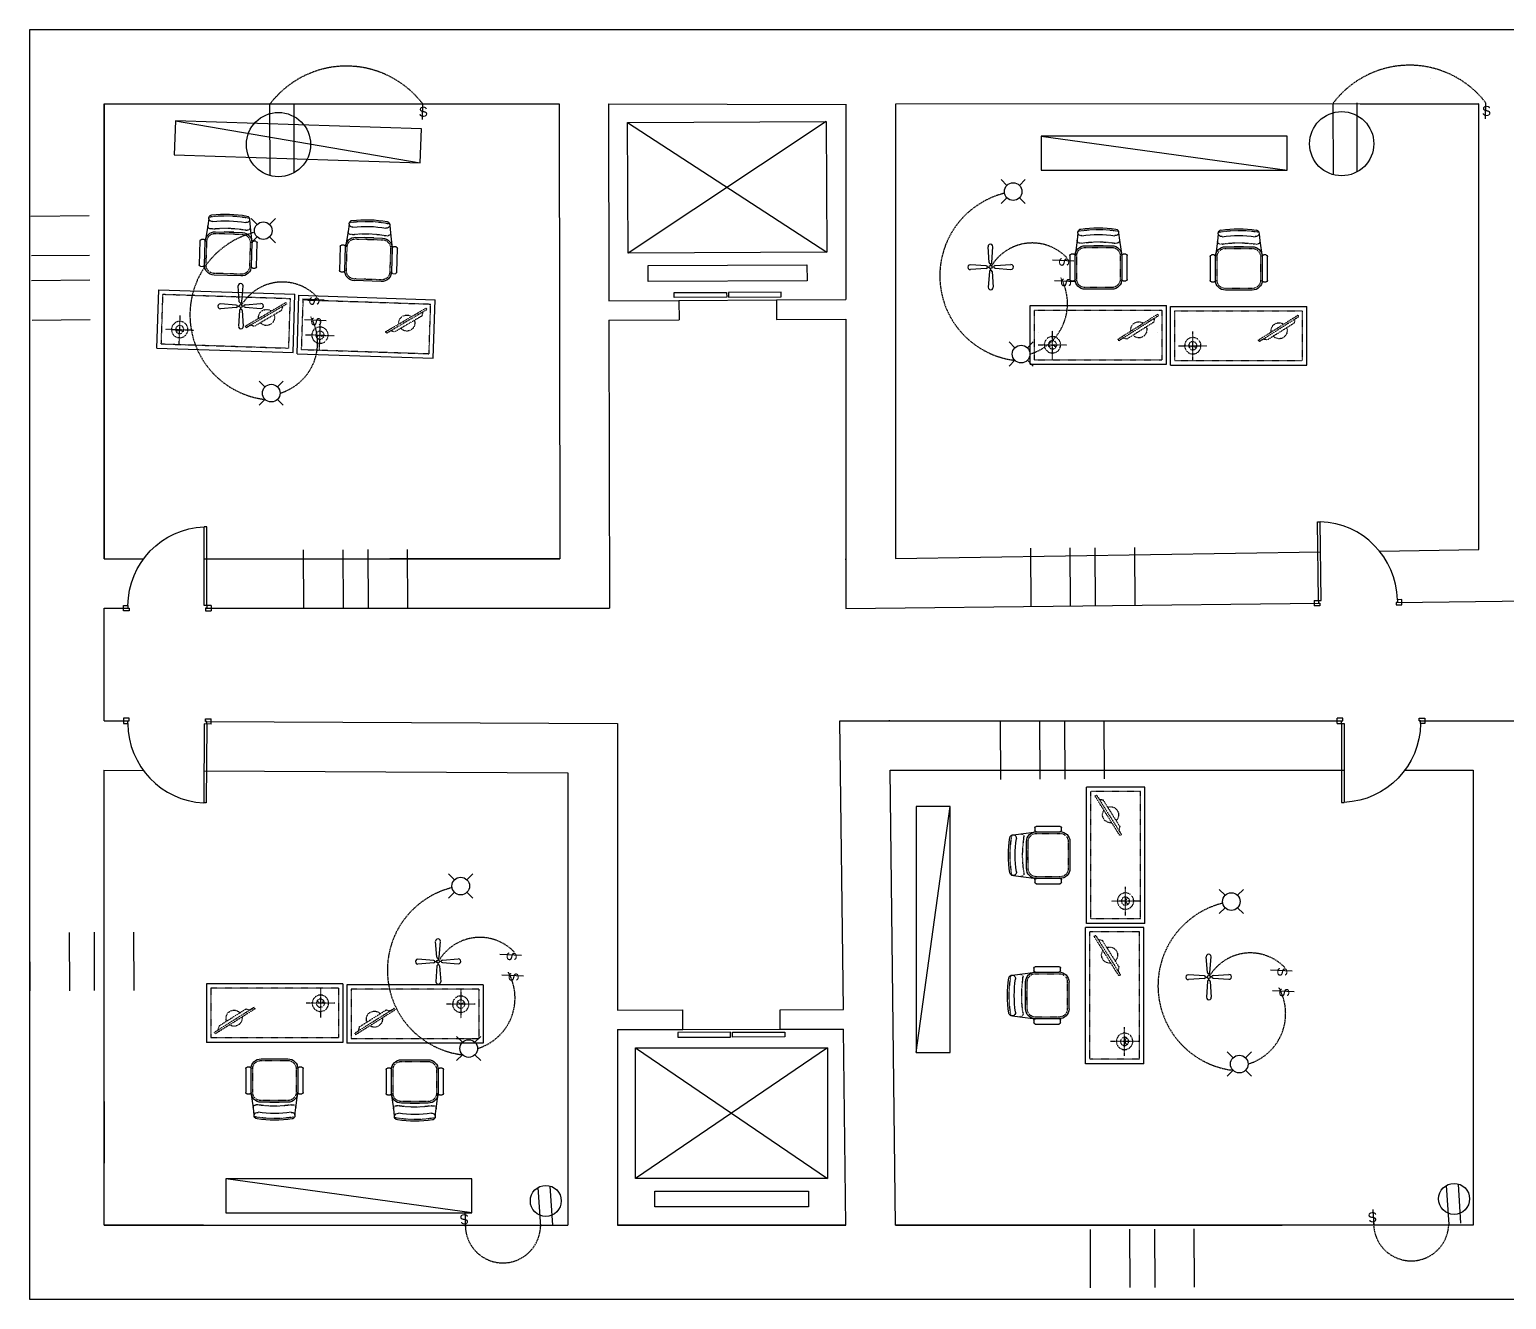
# Model space of a CAD drawing. Header units: inches. Extents: x 201 to 2163, y 274 to 1495.
# Drawn here: x 201 to 798, y 274 to 787 of the extents above; entities that cross this region are included whole.
import ezdxf

# ---------------------------------------------------------------- set-up
doc = ezdxf.new("R2010")
doc.units = ezdxf.units.IN
doc.header["$MEASUREMENT"] = 0
doc.linetypes.add('HIDDEN', pattern=[0.375, 0.25, -0.125])
doc.linetypes.add('HIDDEN2', pattern=[0.1875, 0.125, -0.0625])
for name, color, linetype in [('door', 240, 'Continuous'), ('electrical hidden', 80, 'HIDDEN'), ('ELECTRICITY', 50, 'Continuous'), ('FURHATCH', 57, 'Continuous'), ('FURNITURE', 53, 'Continuous'), ('STAIR', 2, 'Continuous'), ('WALL', 7, 'Continuous'), ('window', 240, 'Continuous')]:
    doc.layers.add(name, color=color, linetype=linetype)
doc.styles.get("Standard").update_dxf_attribs({"font": 'arial.ttf'})

# ---------------------------------------------------------------- blocks, each defined once
blk = doc.blocks.new('*U6')
at = {"layer": 'ELECTRICITY'}
blk.add_line((-1.18, -1.18), (1.18, 1.18), dxfattribs=at)
blk = doc.blocks.new('*U7')
at = {"layer": 'ELECTRICITY', "color": 0, "linetype": 'ByBlock', "lineweight": -2, "transparency": 16777216}
for p, rotation in [((643.73, 415.83), 90.00000000000001), ((643.73, 408.42), 180), ((651.14, 408.42), 270)]:
    blk.add_blockref('*U6', p, dxfattribs=dict(at, rotation=rotation))
blk.add_blockref('*U6', (651.14, 415.83), dxfattribs=at)
blk = doc.blocks.new('*U8')
at = {"layer": 'ELECTRICITY'}
blk.add_line((-1.18, -1.18), (1.18, 1.18), dxfattribs=at)
blk = doc.blocks.new('*U9')
at = {"layer": 'ELECTRICITY', "color": 0, "linetype": 'ByBlock', "lineweight": -2, "transparency": 16777216}
for p, rotation in [((643.73, 415.83), 90.00000000000001), ((643.73, 408.42), 180), ((651.14, 408.42), 270)]:
    blk.add_blockref('*U8', p, dxfattribs=dict(at, rotation=rotation))
blk.add_blockref('*U8', (651.14, 415.83), dxfattribs=at)
blk = doc.blocks.new('*U10')
at = {"layer": 'ELECTRICITY'}
blk.add_line((-1.18, -1.18), (1.18, 1.18), dxfattribs=at)
blk = doc.blocks.new('*U11')
at = {"layer": 'ELECTRICITY', "color": 0, "linetype": 'ByBlock', "lineweight": -2, "transparency": 16777216}
for p, rotation in [((643.73, 415.83), 90.00000000000001), ((643.73, 408.42), 180), ((651.14, 408.42), 270)]:
    blk.add_blockref('*U10', p, dxfattribs=dict(at, rotation=rotation))
blk.add_blockref('*U10', (651.14, 415.83), dxfattribs=at)
blk = doc.blocks.new('*U12')
at = {"layer": 'ELECTRICITY'}
for p, q in [((-3.13, 0.52), (3.24, 0.98)), ((-3.64, -0.02), (-4.3, -0.03)), ((-3.13, -0.52), (3.24, -0.98))]:
    blk.add_line(p, q, dxfattribs=at)
for centre, radius, start, end in [((-3.13, 0), 0.519, 90, 270), ((3.32, 0), 0.986, 265.83072, 94.16928)]:
    blk.add_arc(centre, radius, start, end, dxfattribs=at)
blk = doc.blocks.new('*U13')
at = {"layer": 'ELECTRICITY', "color": 0, "linetype": 'ByBlock', "lineweight": -2, "transparency": 16777216}
for p, rotation in [((141.01, 93.14), 90.00000000000004), ((136.14, 88.17), 180), ((141.11, 83.31), 270.0000000000001)]:
    blk.add_blockref('*U12', p, dxfattribs=dict(at, rotation=rotation))
blk.add_blockref('*U12', (145.97, 88.28), dxfattribs=at)
blk = doc.blocks.new('*U14')
at = {"layer": 'ELECTRICITY'}
blk.add_line((-1.18, -1.18), (1.18, 1.18), dxfattribs=at)
blk = doc.blocks.new('*U15')
at = {"layer": 'ELECTRICITY', "color": 0, "linetype": 'ByBlock', "lineweight": -2, "transparency": 16777216}
for p, rotation in [((643.73, 415.83), 90.00000000000001), ((643.73, 408.42), 180), ((651.14, 408.42), 270)]:
    blk.add_blockref('*U14', p, dxfattribs=dict(at, rotation=rotation))
blk.add_blockref('*U14', (651.14, 415.83), dxfattribs=at)
blk = doc.blocks.new('*U16')
at = {"layer": 'ELECTRICITY'}
blk.add_line((-1.18, -1.18), (1.18, 1.18), dxfattribs=at)
blk = doc.blocks.new('*U17')
at = {"layer": 'ELECTRICITY', "color": 0, "linetype": 'ByBlock', "lineweight": -2, "transparency": 16777216}
for p, rotation in [((643.73, 415.83), 90.00000000000001), ((643.73, 408.42), 180), ((651.14, 408.42), 270)]:
    blk.add_blockref('*U16', p, dxfattribs=dict(at, rotation=rotation))
blk.add_blockref('*U16', (651.14, 415.83), dxfattribs=at)
blk = doc.blocks.new('*U18')
at = {"layer": 'ELECTRICITY'}
blk.add_line((-1.18, -1.18), (1.18, 1.18), dxfattribs=at)
blk = doc.blocks.new('*U19')
at = {"layer": 'ELECTRICITY', "color": 0, "linetype": 'ByBlock', "lineweight": -2, "transparency": 16777216}
for p, rotation in [((643.73, 415.83), 90.00000000000001), ((643.73, 408.42), 180), ((651.14, 408.42), 270)]:
    blk.add_blockref('*U18', p, dxfattribs=dict(at, rotation=rotation))
blk.add_blockref('*U18', (651.14, 415.83), dxfattribs=at)
blk = doc.blocks.new('*U20')
at = {"layer": 'ELECTRICITY'}
for p, q in [((-3.13, 0.52), (3.24, 0.98)), ((-3.64, -0.02), (-4.3, -0.03)), ((-3.13, -0.52), (3.24, -0.98))]:
    blk.add_line(p, q, dxfattribs=at)
for centre, radius, start, end in [((-3.13, 0), 0.519, 90, 270), ((3.32, 0), 0.986, 265.83072, 94.16928)]:
    blk.add_arc(centre, radius, start, end, dxfattribs=at)
blk = doc.blocks.new('*U21')
at = {"layer": 'ELECTRICITY', "color": 0, "linetype": 'ByBlock', "lineweight": -2, "transparency": 16777216}
for p, rotation in [((141.01, 93.14), 90.00000000000004), ((136.14, 88.17), 180), ((141.11, 83.31), 270.0000000000001)]:
    blk.add_blockref('*U20', p, dxfattribs=dict(at, rotation=rotation))
blk.add_blockref('*U20', (145.97, 88.28), dxfattribs=at)
blk = doc.blocks.new('*U30')
at = {"layer": 'ELECTRICITY'}
blk.add_line((-1.18, -1.18), (1.18, 1.18), dxfattribs=at)
blk = doc.blocks.new('*U31')
at = {"layer": 'ELECTRICITY', "color": 0, "linetype": 'ByBlock', "lineweight": -2, "transparency": 16777216}
for p, rotation in [((643.73, 415.83), 90.00000000000001), ((643.73, 408.42), 180), ((651.14, 408.42), 270)]:
    blk.add_blockref('*U30', p, dxfattribs=dict(at, rotation=rotation))
blk.add_blockref('*U30', (651.14, 415.83), dxfattribs=at)
blk = doc.blocks.new('*U32')
at = {"layer": 'ELECTRICITY'}
blk.add_line((-1.18, -1.18), (1.18, 1.18), dxfattribs=at)
blk = doc.blocks.new('*U33')
at = {"layer": 'ELECTRICITY', "color": 0, "linetype": 'ByBlock', "lineweight": -2, "transparency": 16777216}
for p, rotation in [((643.73, 415.83), 90.00000000000001), ((643.73, 408.42), 180), ((651.14, 408.42), 270)]:
    blk.add_blockref('*U32', p, dxfattribs=dict(at, rotation=rotation))
blk.add_blockref('*U32', (651.14, 415.83), dxfattribs=at)
blk = doc.blocks.new('*U34')
at = {"layer": 'ELECTRICITY'}
blk.add_line((-1.18, -1.18), (1.18, 1.18), dxfattribs=at)
blk = doc.blocks.new('*U35')
at = {"layer": 'ELECTRICITY', "color": 0, "linetype": 'ByBlock', "lineweight": -2, "transparency": 16777216}
for p, rotation in [((643.73, 415.83), 90.00000000000001), ((643.73, 408.42), 180), ((651.14, 408.42), 270)]:
    blk.add_blockref('*U34', p, dxfattribs=dict(at, rotation=rotation))
blk.add_blockref('*U34', (651.14, 415.83), dxfattribs=at)
blk = doc.blocks.new('*U36')
at = {"layer": 'ELECTRICITY'}
for p, q in [((-3.13, 0.52), (3.24, 0.98)), ((-3.64, -0.02), (-4.3, -0.03)), ((-3.13, -0.52), (3.24, -0.98))]:
    blk.add_line(p, q, dxfattribs=at)
for centre, radius, start, end in [((-3.13, 0), 0.519, 90, 270), ((3.32, 0), 0.986, 265.83072, 94.16928)]:
    blk.add_arc(centre, radius, start, end, dxfattribs=at)
blk = doc.blocks.new('*U37')
at = {"layer": 'ELECTRICITY', "color": 0, "linetype": 'ByBlock', "lineweight": -2, "transparency": 16777216}
for p, rotation in [((141.01, 93.14), 90.00000000000004), ((136.14, 88.17), 180), ((141.11, 83.31), 270.0000000000001)]:
    blk.add_blockref('*U36', p, dxfattribs=dict(at, rotation=rotation))
blk.add_blockref('*U36', (145.97, 88.28), dxfattribs=at)
blk = doc.blocks.new('*U46')
at = {"layer": 'ELECTRICITY'}
blk.add_line((-1.18, -1.18), (1.18, 1.18), dxfattribs=at)
blk = doc.blocks.new('*U47')
at = {"layer": 'ELECTRICITY', "color": 0, "linetype": 'ByBlock', "lineweight": -2, "transparency": 16777216}
for p, rotation in [((643.73, 415.83), 90.00000000000001), ((643.73, 408.42), 180), ((651.14, 408.42), 270)]:
    blk.add_blockref('*U46', p, dxfattribs=dict(at, rotation=rotation))
blk.add_blockref('*U46', (651.14, 415.83), dxfattribs=at)
blk = doc.blocks.new('*U48')
at = {"layer": 'ELECTRICITY'}
blk.add_line((-1.18, -1.18), (1.18, 1.18), dxfattribs=at)
blk = doc.blocks.new('*U49')
at = {"layer": 'ELECTRICITY', "color": 0, "linetype": 'ByBlock', "lineweight": -2, "transparency": 16777216}
for p, rotation in [((643.73, 415.83), 90.00000000000001), ((643.73, 408.42), 180), ((651.14, 408.42), 270)]:
    blk.add_blockref('*U48', p, dxfattribs=dict(at, rotation=rotation))
blk.add_blockref('*U48', (651.14, 415.83), dxfattribs=at)
blk = doc.blocks.new('*U50')
at = {"layer": 'ELECTRICITY'}
blk.add_line((-1.18, -1.18), (1.18, 1.18), dxfattribs=at)
blk = doc.blocks.new('*U51')
at = {"layer": 'ELECTRICITY', "color": 0, "linetype": 'ByBlock', "lineweight": -2, "transparency": 16777216}
for p, rotation in [((643.73, 415.83), 90.00000000000001), ((643.73, 408.42), 180), ((651.14, 408.42), 270)]:
    blk.add_blockref('*U50', p, dxfattribs=dict(at, rotation=rotation))
blk.add_blockref('*U50', (651.14, 415.83), dxfattribs=at)
blk = doc.blocks.new('*U52')
at = {"layer": 'ELECTRICITY'}
for p, q in [((-3.13, 0.52), (3.24, 0.98)), ((-3.64, -0.02), (-4.3, -0.03)), ((-3.13, -0.52), (3.24, -0.98))]:
    blk.add_line(p, q, dxfattribs=at)
for centre, radius, start, end in [((-3.13, 0), 0.519, 90, 270), ((3.32, 0), 0.986, 265.83072, 94.16928)]:
    blk.add_arc(centre, radius, start, end, dxfattribs=at)
blk = doc.blocks.new('*U53')
at = {"layer": 'ELECTRICITY', "color": 0, "linetype": 'ByBlock', "lineweight": -2, "transparency": 16777216}
for p, rotation in [((141.01, 93.14), 90.00000000000004), ((136.14, 88.17), 180), ((141.11, 83.31), 270.0000000000001)]:
    blk.add_blockref('*U52', p, dxfattribs=dict(at, rotation=rotation))
blk.add_blockref('*U52', (145.97, 88.28), dxfattribs=at)
blk = doc.blocks.new('DR_D01')
for p, q in [((-0.45, 0.93), (-0.42, 0.93)), ((-0.45, 0.03), (-0.45, 0.93)), ((-0.42, 0.03), (-0.42, 0.93)), ((-0.5, 0.03), (-0.42, 0.03)), ((-0.5, 0.03), (-0.5, -0.03)), ((-0.45, 0.03), (-0.45, 0)), ((-0.45, 0), (-0.435, 0)), ((-0.435, 0), (-0.435, -0.03)), ((0.435, 0), (0.435, -0.03)), ((0.45, 0), (0.435, 0)), ((0.45, 0.03), (0.45, 0)), ((0.5, 0.03), (0.45, 0.03)), ((0.5, -0.03), (0.5, 0.03)), ((-0.435, -0.03), (-0.5, -0.03)), ((0.435, -0.03), (0.5, -0.03))]:
    blk.add_line(p, q)
blk.add_arc((-0.46, 0.021), 0.91, 0.5915, 87.4664)
blk = doc.blocks.new('yq_desk_01')
for p, q in [((800, 700), (800, -700)), ((1400, 700), (800, 700)), ((1400, 700), (1400, -700)), ((52, 209), (127, 217)), ((127, 217), (288, 239)), ((270, 252), (270, 279)), ((284, 293), (531, 293)), ((531, 239), (284, 239)), ((531, 239), (284, 239)), ((528, 239), (288, 239)), ((545, 279), (545, 252)), ((185, 136), (185, -139)), ((185, -50), (185, 47)), ((630, -139), (630, 136)), ((52, -209), (126, -218)), ((126, -218), (288, -241)), ((270, -282), (270, -255)), ((284, -241), (531, -241)), ((284, -241), (531, -241)), ((531, -296), (284, -296)), ((288, -241), (528, -241)), ((545, -255), (545, -282)), ((1400, -700), (800, -700))]:
    blk.add_line(p, q)
for centre, radius, start, end in [((1212, 0), 1212, 171.4477, 188.5523), ((47, 175), 34.3, 351.4477, 171.4477), ((1212, 0), 1143, 171.4477, 188.5523), ((288, 136), 103, 90, 180), ((284, 279), 13.7, 90, 180), ((284, 252), 13.7, 180, 270), ((528, 136), 103, 0, 90), ((531, 279), 13.7, 0, 90), ((531, 252), 13.7, 270, 0), ((288, -139), 103, 180, 270), ((528, -139), 103, 270, 0), ((47, -175), 34.3, 188.5523, 8.5523), ((284, -255), 13.7, 90, 180), ((284, -282), 13.7, 180, 270), ((531, -255), 13.7, 0, 90), ((531, -282), 13.7, 270, 0)]:
    blk.add_arc(centre, radius, start, end)
at = {"layer": 'FURHATCH', "linetype": 'HIDDEN2'}
for p, q in [((845, 655), (845, -655)), ((1355, 655), (845, 655)), ((1355, 655), (1355, -655)), ((157, 170), (159, 189)), ((528, 222), (288, 222)), ((202, 136), (202, -139)), ((613, -139), (613, 136)), ((157, -170), (158, -190)), ((288, -224), (528, -224)), ((904, -618), (1160, -212)), ((1355, -655), (845, -655))]:
    blk.add_line(p, q, dxfattribs=at)
for points in [[(1202, 618), (1202, 324)], [(1349, 471), (1055, 471)], [(1202, 471), (1160, 471)], [(1202, 471), (1223, 508)], [(1202, 471), (1223, 435)]]:
    blk.add_lwpolyline(points, dxfattribs=at)
blk.add_lwpolyline([(1143, -294), (1134, -254), (1160, -212), (1144, -202), (888, -608), (904, -618), (930, -577), (971, -568)], close=True, dxfattribs=at)
for radius in [84, 42]:
    blk.add_circle((1202, 471), radius, dxfattribs=at)
for centre, radius, start, end in [((1212, 0), 1195, 170.0128, 189.9872), ((130, 189), 28.6, 359.9194, 96.3911), ((1288, 0), 1143, 171.4477, 188.5523), ((288, 136), 85.7, 90, 180), ((528, 136), 85.7, 0, 90), ((288, -139), 85.7, 180, 270), ((528, -139), 85.7, 270, 0), ((130, -190), 28.6, 262.6639, 359.9194), ((1048, -416), 82.3, 81.7622, 213.7504), ((1048, -416), 82.3, 248.5054, 47.0072)]:
    blk.add_arc(centre, radius, start, end, dxfattribs=at)
blk = doc.blocks.new('WD_WIN4')
for p, q in [((-0.5, 0.5), (0.5, 0.5)), ((-0.5, 0.12), (0.5, 0.12)), ((-0.5, -0.12), (0.5, -0.12)), ((-0.5, -0.5), (0.5, -0.5))]:
    blk.add_line(p, q)

msp = doc.modelspace()

# ---------------------------------------------------------------- linework, layer by layer
for p, q in [((778.17, 767.81), (778.17, 767.81)), ((230.81, 757.46), (230.81, 573.46)), ((230.81, 757.46), (230.81, 757.46)), ((230.81, 757.46), (230.81, 757.46)), ((230.81, 757.46), (230.81, 757.46)), ((230.81, 757.46), (250.81, 757.45)), ((250.81, 757.46), (250.81, 757.45)), ((414.81, 757.46), (415.17, 573.47)), ((414.81, 757.43), (414.81, 757.37)), ((434.81, 757.46), (434.97, 677.82)), ((434.81, 757.46), (530.81, 757.14)), ((530.81, 757.31), (530.81, 678.26)), ((786.78, 757.46), (550.81, 757.31)), ((550.81, 757.31), (550.81, 573.61)), ((786.78, 577.17), (786.78, 757.46)), ((230.8, 737.46), (230.81, 737.46)), ((434.98, 669.94), (435.21, 553.47)), ((530.81, 670.39), (530.81, 553.31)), ((264.17, 665.03), (264.17, 665.03)), ((608.74, 665.12), (608.74, 665.12)), ((608.74, 665.12), (608.74, 665.12)), ((608.74, 665.12), (608.74, 665.12)), ((608.74, 665.12), (608.74, 665.12)), ((608.74, 665.12), (608.74, 665.12)), ((608.74, 665.12), (608.74, 665.12)), ((608.74, 665.12), (608.74, 665.12)), ((608.74, 665.12), (608.74, 665.12)), ((608.74, 665.12), (608.74, 665.12)), ((608.74, 665.12), (608.74, 665.12)), ((608.74, 665.12), (608.74, 665.12)), ((608.74, 665.12), (608.74, 665.12)), ((608.74, 665.12), (608.74, 665.12)), ((656.74, 665.12), (656.74, 665.12)), ((230.81, 573.46), (246.84, 573.46)), ((271.28, 573.46), (415.17, 573.47)), ((415.17, 573.47), (346.36, 573.47)), ((415.17, 573.47), (372.35, 573.47)), ((435.17, 573.47), (435.21, 573.47)), ((435.17, 573.47), (435.21, 573.47)), ((550.81, 573.61), (722.77, 576.21)), ((701.16, 575.87), (701.16, 575.88)), ((746.58, 576.57), (786.78, 577.17)), ((530.51, 573.31), (530.81, 573.31)), ((530.81, 553.31), (722.47, 555.48)), ((753.3, 555.83), (806.78, 556.43)), ((230.81, 553.46), (240.99, 553.46)), ((271.81, 553.46), (435.21, 553.47)), ((415.21, 553.47), (415.21, 553.43)), ((415.21, 553.47), (415.21, 553.43)), ((550.81, 553.61), (550.81, 553.31)), ((230.81, 507.92), (240.99, 507.86)), ((271.81, 507.7), (438.39, 506.79)), ((528.41, 507.9), (731.82, 507.9)), ((529.78, 391.13), (528.41, 507.9)), ((548.41, 507.9), (548.41, 508.14)), ((762.64, 507.9), (804.41, 507.9)), ((438.39, 506.79), (438.39, 390.95)), ((230.7, 487.92), (246.73, 487.83)), ((230.81, 303.92), (230.81, 487.92)), ((271.17, 487.7), (418.39, 486.9)), ((418.39, 486.9), (418.39, 303.92)), ((528.41, 487.9), (528.64, 487.9)), ((550.81, 303.92), (548.65, 487.9)), ((548.65, 487.9), (732.35, 487.9)), ((756.79, 487.9), (784.41, 487.9)), ((784.41, 487.9), (784.41, 303.92)), ((438.39, 383.07), (438.39, 303.92)), ((530.81, 303.92), (529.88, 383.26)), ((230.81, 303.92), (230.98, 353.92)), ((230.81, 303.92), (270.98, 303.92)), ((230.81, 303.92), (418.39, 303.92)), ((438.39, 303.92), (530.81, 303.92)), ((438.39, 303.92), (530.81, 303.92)), ((550.81, 303.92), (596.82, 303.92)), ((550.81, 303.92), (707.2, 303.92))]:
    msp.add_line(p, q)
for points in [[(200.81, 787.46), (200.81, 787.46), (848.92, 787.46)], [(200.81, 757.46), (200.81, 787.46), (200.81, 787.46)], [(200.81, 273.92), (200.81, 273.92), (200.81, 787.46), (200.81, 787.46)], [(230.81, 573.46), (230.81, 757.46), (414.81, 757.46)], [(738.78, 757.46), (786.78, 757.46)], [(230.81, 507.92), (230.81, 553.46)], [(270.98, 303.92), (230.81, 303.92), (230.81, 487.92)], [(530.81, 303.92), (438.39, 303.92)], [(784.41, 303.92), (550.81, 303.92)], [(596.82, 303.92), (550.81, 303.92)], [(1243.18, 273.92), (200.81, 273.92)]]:
    msp.add_lwpolyline(points)
at = {"layer": 'door'}
for points in [[(252.36, 644.58)], [(230.81, 487.92)]]:
    msp.add_lwpolyline(points, close=True, dxfattribs=at)
for points in [[(230.81, 580.82), (230.81, 580.82)], [(230.81, 573.46), (230.81, 573.46)], [(239.61, 573.46), (239.61, 573.46)], [(548.65, 479.81), (548.74, 479.81)]]:
    msp.add_lwpolyline(points, dxfattribs=at)
at = {"layer": 'electrical hidden'}
for centre, radius, start, end in [((328.8, 733.85), 38.83, 37.34472, 143.18057), ((758.75, 734.2), 38.83, 37.34472, 143.18057), ((758.75, 734.2), 38.83, 37.34472, 143.18057), ((603.18, 687.86), 34.4, 103.85749, 263.26117), ((299.94, 672.05), 34.4, 103.85749, 263.26117), ((606.19, 681.81), 19.34, 43.7683, 148.5549), ((599.12, 676.63), 21.31, 286.70896, 29.26314), ((302.94, 666.01), 19.34, 43.7683, 148.5549), ((295.87, 660.83), 21.31, 286.70896, 29.26314), ((379.78, 407.04), 34.4, 103.85749, 263.26117), ((691.41, 400.76), 34.4, 103.85749, 263.26117), ((382.79, 400.99), 19.34, 43.7683, 148.5549), ((694.41, 394.71), 19.34, 43.7683, 148.5549), ((375.71, 395.81), 21.31, 286.70896, 29.26314), ((687.34, 389.53), 21.31, 286.70896, 29.26314), ((759.4, 304.74), 15.22, 178.26945, 358.29819), ((392.12, 303.92), 15.22, 178.26945, 358.29819)]:
    msp.add_arc(centre, radius, start, end, dxfattribs=at)
at = {"layer": 'ELECTRICITY'}
for p, q in [((297.72, 757.11), (297.9, 728.43)), ((307.67, 729.61), (307.67, 757.43)), ((359.53, 751.05), (359.67, 757.46)), ((727.67, 757.46), (727.85, 728.78)), ((727.67, 757.46), (727.85, 728.78)), ((727.67, 757.46), (727.85, 728.78)), ((727.67, 757.46), (727.85, 728.78)), ((737.62, 729.96), (737.62, 757.78)), ((737.62, 729.96), (737.62, 757.78)), ((737.62, 729.96), (737.62, 757.78)), ((737.62, 729.96), (737.62, 757.78)), ((789.48, 751.4), (789.62, 757.81)), ((789.48, 751.4), (789.62, 757.81)), ((623.03, 693.78), (614.32, 694.18)), ((623.83, 685.47), (615.12, 685.86)), ((319.79, 677.98), (311.08, 678.37)), ((320.58, 669.66), (311.87, 670.06)), ((399.63, 412.96), (390.92, 413.36)), ((711.26, 406.68), (702.55, 407.08)), ((400.42, 404.65), (391.71, 405.04)), ((712.05, 398.37), (703.34, 398.76)), ((406.24, 319.15), (407.33, 303.47)), ((412.25, 303.93), (411.24, 319.79)), ((773.52, 319.97), (774.61, 304.29)), ((779.53, 304.75), (778.52, 320.61)), ((376.66, 309.53), (376.97, 303.13)), ((376.66, 309.53), (376.97, 303.13)), ((743.95, 310.35), (744.26, 303.95)), ((743.95, 310.35), (744.26, 303.95))]:
    msp.add_line(p, q, dxfattribs=at)
for centre, radius in [((301.35, 740.94), 12.98), ((731.3, 741.29), 12.98), ((731.3, 741.29), 12.98), ((731.3, 741.29), 12.98), ((731.3, 741.29), 12.98), ((598.45, 721.93), 3.57), ((295.21, 706.13), 3.57), ((589.32, 691.41), 0.612), ((286.08, 675.61), 0.612), ((601.67, 656.22), 3.57), ((601.67, 656.22), 3.57), ((298.43, 640.42), 3.57), ((298.43, 640.42), 3.57), ((375.05, 441.11), 3.57), ((686.68, 434.83), 3.57), ((365.92, 410.59), 0.612), ((677.55, 404.31), 0.612), ((378.27, 375.4), 3.57), ((378.27, 375.4), 3.57), ((689.9, 369.12), 3.57), ((689.9, 369.12), 3.57), ((409.46, 313.78), 6.26), ((776.75, 314.6), 6.26)]:
    msp.add_circle(centre, radius, dxfattribs=at)
at = {"layer": 'FURNITURE'}
for p, q in [((259.67, 750.58), (358.67, 733.5)), ((609.8, 744.32), (709.31, 730.54)), ((559.17, 373.73), (572.94, 473.25)), ((379.6, 308.98), (280.09, 322.76))]:
    msp.add_line(p, q, dxfattribs=at)
for points in [[(259.67, 750.58), (259.22, 736.8), (358.67, 733.5), (359.13, 747.27)], [(609.8, 744.32), (609.8, 730.54), (709.31, 730.54), (709.31, 744.32)], [(559.17, 373.73), (572.94, 373.73), (572.94, 473.25), (559.17, 473.25)], [(379.6, 308.98), (379.6, 322.76), (280.09, 322.76), (280.09, 308.98)]]:
    msp.add_lwpolyline(points, close=True, dxfattribs=at)
at = {"layer": 'STAIR'}
for p, q in [((442.5, 749.85), (523.07, 697.46)), ((522.82, 750.23), (442.74, 697.09)), ((445.78, 375.68), (523.42, 322.9)), ((523.42, 375.68), (445.78, 322.9))]:
    msp.add_line(p, q, dxfattribs=at)
for points in [[(442.5, 749.85), (522.82, 750.23), (523.07, 697.46), (442.74, 697.09)], [(450.8, 691.98), (515.06, 692.28), (515.09, 685.84), (450.83, 685.54)], [(445.78, 375.68), (523.42, 375.68), (523.42, 322.9), (445.78, 322.9)], [(453.55, 317.75), (515.65, 317.75), (515.65, 311.31), (453.55, 311.31)]]:
    msp.add_lwpolyline(points, close=True, dxfattribs=at)
at = {"layer": 'WALL'}
for p, q in [((434.97, 677.82), (463.31, 677.95)), ((463.31, 677.95), (463.35, 670.07)), ((502.68, 678.13), (530.81, 678.26)), ((502.68, 678.13), (502.72, 670.26)), ((434.98, 669.94), (463.35, 670.07)), ((502.72, 670.26), (530.83, 670.39)), ((438.39, 390.95), (464.82, 391)), ((464.83, 383.13), (464.82, 391)), ((504.19, 391.08), (529.78, 391.13)), ((504.2, 383.21), (504.19, 391.08)), ((438.39, 383.07), (464.83, 383.13)), ((504.2, 383.21), (529.88, 383.26))]:
    msp.add_line(p, q, dxfattribs=at)
at = {"layer": 'window'}
for p, q in [((767.06, 767.81), (767.06, 767.81)), ((463.31, 677.95), (502.68, 678.13)), ((464.83, 383.13), (504.2, 383.21))]:
    msp.add_line(p, q, dxfattribs=at)
for points in [[(461.34, 679.12), (461.33, 681.09), (482.59, 681.19), (482.6, 679.22)], [(504.64, 679.32), (504.63, 681.29), (483.37, 681.19), (483.38, 679.22)], [(462.87, 381.94), (462.87, 379.97), (484.13, 380.01), (484.13, 381.98)], [(506.17, 382.03), (506.18, 380.06), (484.92, 380.02), (484.91, 381.99)]]:
    msp.add_lwpolyline(points, close=True, dxfattribs=at)

# ---------------------------------------------------------------- block references
at = {"layer": 'ELECTRICITY'}
for name, p in [('*U47', (-48.98, 309.81)), ('*U31', (-352.23, 294)), ('*U53', (448.27, 603.18)), ('*U37', (145.02, 587.38)), ('*U49', (-45.76, 244.1)), ('*U51', (-45.76, 244.1)), ('*U33', (-349.01, 228.29)), ('*U35', (-349.01, 228.29)), ('*U7', (-272.39, 28.99)), ('*U15', (39.24, 22.71)), ('*U13', (224.86, 322.36)), ('*U21', (536.49, 316.08)), ('*U9', (-269.16, -36.72)), ('*U11', (-269.16, -36.72)), ('*U17', (42.46, -43.01)), ('*U19', (42.46, -43.01))]:
    msp.add_blockref(name, p, dxfattribs=at)
at = {"layer": 'FURNITURE'}
for p, xscale, yscale, zscale, rotation in [((281.51, 712.81), 0.03937007874015749, -0.03937007874015749, 0.03937007874015749, 268.0978872253433), ((338.23, 710.55), 0.03937007874015749, -0.03937007874015749, 0.03937007874015749, 268.0978872253433), ((632.88, 707.3), 0.03937007874015748, -0.03937007874015748, 0.03937007874015748, 270.0000000000003), ((689.64, 706.92), 0.03937007874015748, -0.03937007874015748, 0.03937007874015748, 270.0000000000003), ((596.57, 453.57), 0.03937007874015748, -0.03937007874015748, 0.03937007874015748, 359.9999999999941), ((299.77, 346.39), 0.03937007874015748, -0.03937007874015748, 0.03937007874015748, 90.00000000000067), ((356.52, 346.01), 0.03937007874015748, -0.03937007874015748, 0.03937007874015748, 90.00000000000067)]:
    msp.add_blockref('yq_desk_01', p, dxfattribs=dict(at, xscale=xscale, yscale=yscale, zscale=zscale, rotation=rotation))
at = {"layer": 'FURNITURE', "xscale": 0.03937007874015748, "yscale": -0.03937007874015748, "zscale": 0.03937007874015748}
msp.add_blockref('yq_desk_01', (596.19, 396.82), dxfattribs=at)
at = {"layer": 'window'}
for name, p, xscale, yscale, zscale, rotation in [('WD_WIN4', (213.25, 690.98), 23.56351350111173, 42.0410002792295, 23.56351350111173, 180.6190800887823), ('DR_D01', (256.4, 553.46), -35.43307086614173, 35.43307086614173, 35.43307086614173, 0.0001109615084355303), ('DR_D01', (737.88, 555.65), -35.43307086614173, -35.43307086614173, 35.43307086614173, 180.6484373136066), ('WD_WIN4', (332.47, 565.36), 23.56351350111173, 42.0410002792295, 23.56351350111173, 270.3095400443912), ('WD_WIN4', (626.51, 566.05), 23.56351350111173, 42.0410002792295, 23.56351350111173, 270.3095400443912), ('DR_D01', (256.4, 507.78), -35.43307086614173, -35.43307086614173, 35.43307086614173, 359.6891623400388), ('WD_WIN4', (614.22, 496.1), 23.56351350111173, 42.0410002792295, 23.56351350111173, 270.3095400443912), ('WD_WIN4', (221.77, 410.59), 23.56351350111173, 42.0410002792295, 23.56351350111173, 270.3095400443912), ('WD_WIN4', (650.61, 290.56), 23.56351350111173, 42.0410002792295, 23.56351350111173, 270.3095400443912)]:
    msp.add_blockref(name, p, dxfattribs=dict(at, xscale=xscale, yscale=yscale, zscale=zscale, rotation=rotation))
at = {"layer": 'window', "xscale": 35.43307086614173, "yscale": -35.43307086614173, "zscale": 35.43307086614173}
msp.add_blockref('DR_D01', (747.23, 507.9), dxfattribs=at)

# ---------------------------------------------------------------- texts
at = {"layer": 'ELECTRICITY', "char_height": 4, "attachment_point": 1}
for insert in [(358.04, 756.21), (787.99, 756.56), (787.99, 756.56)]:
    msp.add_mtext_dynamic_manual_height_columns('S', width=41.0006, gutter_width=1, heights=[0], dxfattribs=dict(at, insert=insert))
for width, insert, rotation in [(19.8187, (621.05, 695.37), 270), (19.8187, (621.85, 687.05), 270), (19.8187, (317.81, 679.56), 270), (19.8187, (318.6, 671.25), 270), (19.8187, (397.65, 414.55), 270), (19.8187, (709.28, 408.27), 270), (19.8187, (398.44, 406.23), 270), (19.8187, (710.07, 399.95), 270), (41.0006, (378.51, 304.49), 183.97659), (41.0006, (378.51, 304.49), 183.97659), (41.0006, (745.79, 305.31), 183.97659), (41.0006, (745.79, 305.31), 183.97659)]:
    msp.add_mtext_dynamic_manual_height_columns('S', width=width, gutter_width=1, heights=[0], dxfattribs=dict(at, insert=insert, rotation=rotation))

doc.saveas('drawing.dxf')
